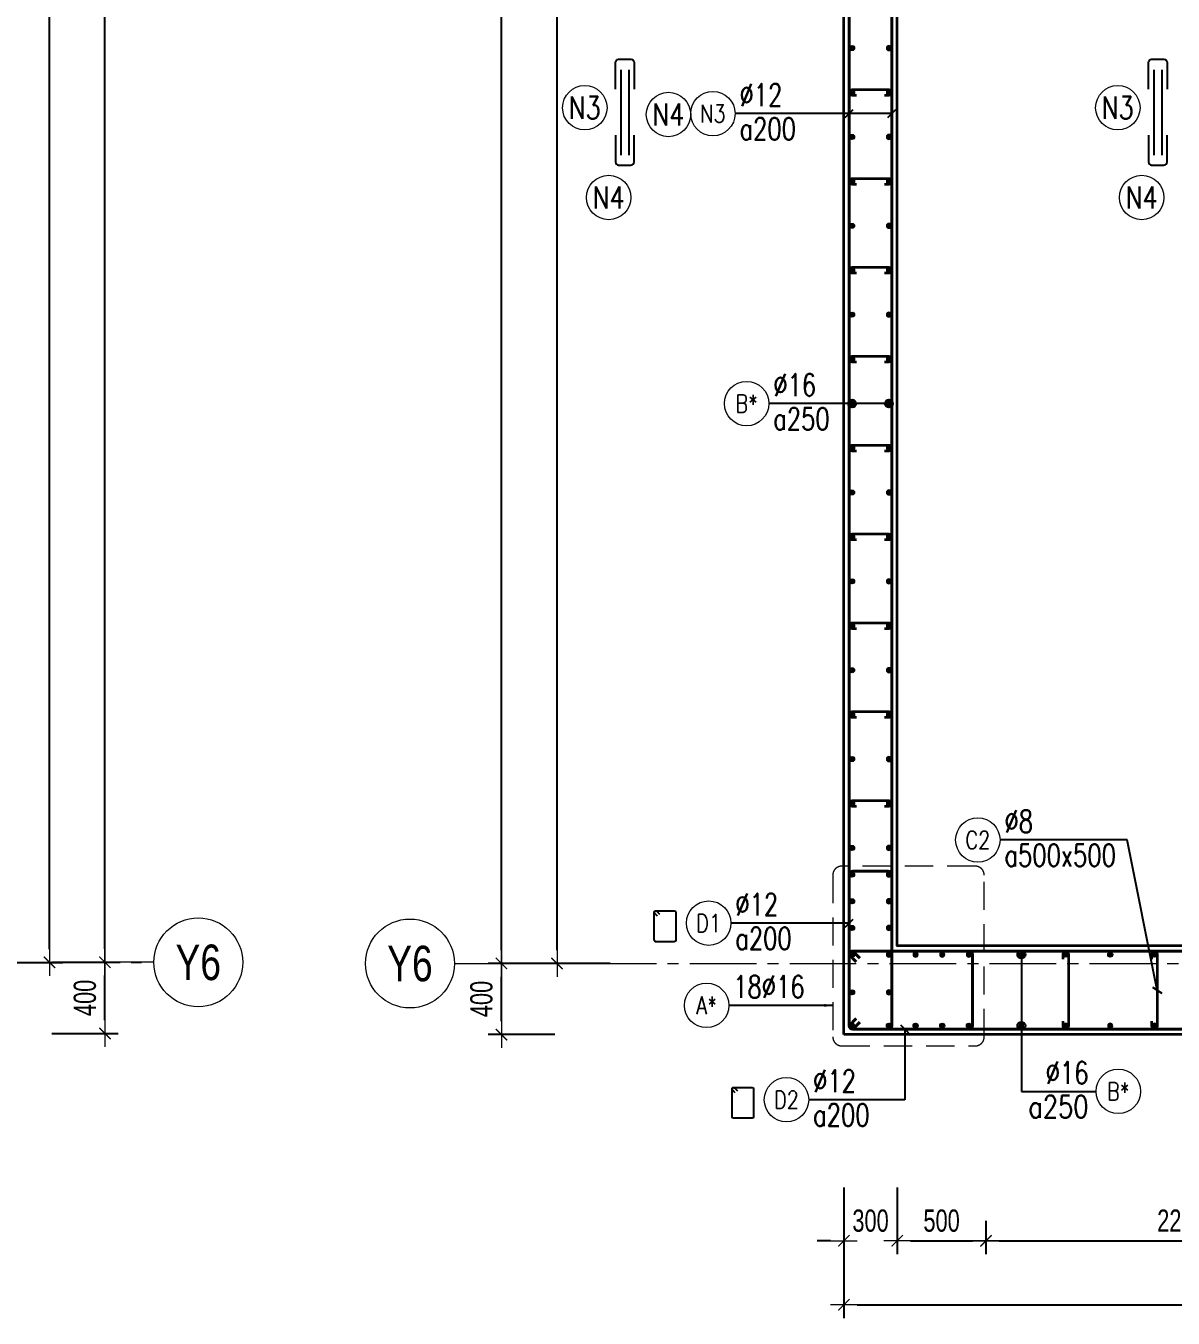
# Model space of a CAD drawing. Header units: millimetres. Extents: x 931337 to 1117500, y 19732 to 157199.
# Drawn here: x 1008097 to 1014555, y 134460 to 141731 of the extents above; entities that cross this region are included whole.
import ezdxf
from ezdxf.enums import TextEntityAlignment as Align

# ---------------------------------------------------------------- set-up
doc = ezdxf.new("R2010")
doc.units = ezdxf.units.MM
doc.header["$MEASUREMENT"] = 0
for name, pattern in [('HIDDEN', [9.525, 6.35, -3.175]), ('HIDDEN2', [4.7625, 3.175, -1.5875]), ('OF_Grid_1$0$CENTER2', [1.125, 0.75, -0.125, 0.125, -0.125])]:
    doc.linetypes.add(name, pattern=pattern)
doc.layers.get('0').update_dxf_attribs({"lineweight": 20})
doc.layers.get('Defpoints').update_dxf_attribs({"color": 151, "lineweight": 9})
doc.layers.add('Hidden', color=9, linetype='HIDDEN')
doc.layers.add('Ligature', color=1, linetype='Continuous')
for name, color, linetype, lineweight in [('KC-LEADER', 153, 'Continuous', 18), ('KC-THEP', 6, 'Continuous', 40), ('NDC_S_DIM', 1, 'Continuous', 15), ('NDC_S_HIDDEN', 8, 'HIDDEN2', 13), ('NDC_S_LEADER', 1, 'Continuous', 15), ('NDC_S_REBAR', 4, 'Continuous', 35), ('NDC_S_STIRRUP', 4, 'Continuous', 40), ('NDC_S_VN TEXT', 7, 'Continuous', 20), ('NDC_S_WALL', 6, 'Continuous', 35), ('OF_Grid_1$0$NDC_S_AXIS', 5, 'OF_Grid_1$0$CENTER2', 13), ('OF_Grid_1$0$NDC_S_SYMBOL', 1, 'Continuous', 15), ('OF_Grid_1$0$NDC_S_TEXT SYMBOL', 7, 'Continuous', 20)]:
    doc.layers.add(name, color=color, linetype=linetype, lineweight=lineweight)
doc.styles.add('NDC_ARIAL', font='arial.ttf', dxfattribs={"width": 0.85})
doc.styles.add('NDC_DIM', font='', dxfattribs={"width": 0.75})
doc.styles.add('NDC_EN TXT', font='romans.shx', dxfattribs={"width": 0.8})
doc.styles.add('OF_Grid_1$0$NDC_ANNO', font='', dxfattribs={"width": 0.8})
doc.styles.get('NDC_DIM').set_extended_font_data('Dotum')
doc.styles.get('OF_Grid_1$0$NDC_ANNO').set_extended_font_data('Dotum')
doc.dimstyles.new('NDC_1-50', dxfattribs={"dimscale": 50, "dimtxt": 2.5, "dimasz": 1, "dimexe": 1.5, "dimexo": 0, "dimgap": 0.8, "dimtad": 1, "dimdec": 0, "dimdsep": 46, "dimtxsty": 'NDC_ARIAL', "dimblk": 'DIMMARK', "dimcen": 49999.938995, "dimdle": 1.5, "dimclrd": 1, "dimclre": 1, "dimclrt": 3, "dimadec": 0, "dimazin": 0, "dimtfac": 1, "dimtdec": 0, "dimtix": 1, "dimtmove": 2, "dimatfit": 3, "dimfxl": 1, "dimarcsym": 0})
doc.dimstyles.new('NDC_dim_30', dxfattribs={"dimscale": 30, "dimtxt": 2.5, "dimasz": 1.5, "dimexe": 1.5, "dimexo": 2.5, "dimgap": 1, "dimtad": 1, "dimdec": 0, "dimzin": 0, "dimdsep": 46, "dimtxsty": 'NDC_DIM', "dimblk": 'DIMMARK', "dimcen": 0.09, "dimdle": 1.2, "dimclrd": 1, "dimclre": 1, "dimclrt": 3, "dimadec": 0, "dimazin": 0, "dimtfac": 1, "dimtdec": 0, "dimtix": 1, "dimtofl": 0, "dimtmove": 0, "dimatfit": 3, "dimfxl": 6, "dimfxlon": 1, "dimtolj": 1, "dimtzin": 0, "dimarcsym": 0})
doc.dimstyles.new('NDC_dim_50', dxfattribs={"dimscale": 50, "dimtxt": 2.5, "dimasz": 1.5, "dimexe": 1.5, "dimexo": 2.5, "dimgap": 1, "dimtad": 1, "dimdec": 0, "dimzin": 0, "dimdsep": 46, "dimtxsty": 'NDC_DIM', "dimblk": 'DIMMARK', "dimcen": 0.09, "dimdle": 1.2, "dimclrd": 1, "dimclre": 1, "dimclrt": 3, "dimadec": 0, "dimazin": 0, "dimtfac": 1, "dimtdec": 0, "dimtix": 1, "dimtofl": 0, "dimtmove": 0, "dimatfit": 3, "dimfxl": 6, "dimfxlon": 1, "dimtolj": 1, "dimtzin": 0, "dimarcsym": 0})

# ---------------------------------------------------------------- blocks, each defined once
blk = doc.blocks.new('DIMMARK')
at = {"layer": 'NDC_S_DIM', "color": 1}
blk.add_line((-1.5, 0), (1, 0), dxfattribs=at)
at = {"layer": 'NDC_S_DIM', "color": 2, "const_width": 0.1}
blk.add_lwpolyline([(-0.424, -0.424), (0.424, 0.424)], dxfattribs=at)
blk = doc.blocks.new('*D181')
at = {"layer": 'Defpoints', "color": 0, "transparency": 16777216}
for p in [(1006390.1, 148062.1), (1008230.1, 148062.1), (1006280.7, 136462.1)]:
    blk.add_point(p, dxfattribs=at)
at = {"layer": 'NDC_S_DIM', "color": 1, "lineweight": -2, "transparency": 16777216}
for p, q in [((1007930.1, 148062.1), (1008305.1, 148062.1)), ((1008230.1, 136537.1), (1008230.1, 147987.1)), ((1007930.1, 136462.1), (1008305.1, 136462.1))]:
    blk.add_line(p, q, dxfattribs=at)
at = {"layer": 'NDC_S_DIM', "color": 1, "lineweight": -2, "transparency": 16777216, "xscale": 75, "yscale": 75, "zscale": 75}
for p, rotation in [((1008230.1, 148062.1), 90), ((1008230.1, 136462.1), 270)]:
    blk.add_blockref('DIMMARK', p, dxfattribs=dict(at, rotation=rotation))
at = {"layer": 'NDC_S_DIM', "color": 3, "transparency": 16777216, "insert": (1008117.5, 142262.1), "char_height": 125, "attachment_point": 5, "rotation": 90, "style": 'NDC_DIM'}
blk.add_mtext('\\A1;11600', dxfattribs=at)
blk = doc.blocks.new('*D182')
at = {"layer": 'Defpoints', "color": 0, "ltscale": 200, "transparency": 16777216}
for p in [(1006905.4, 136462.3), (1008542.7, 136462.3), (1006937.1, 136062.1)]:
    blk.add_point(p, dxfattribs=at)
at = {"layer": 'NDC_S_DIM', "color": 1, "lineweight": -2, "ltscale": 200, "transparency": 16777216}
for p, q in [((1008242.7, 136462.3), (1008617.7, 136462.3)), ((1008542.7, 136137.1), (1008542.7, 136387.3)), ((1008242.7, 136062.1), (1008617.7, 136062.1))]:
    blk.add_line(p, q, dxfattribs=at)
at = {"layer": 'NDC_S_DIM', "color": 1, "lineweight": -2, "ltscale": 200, "transparency": 16777216, "xscale": 75, "yscale": 75, "zscale": 75}
for p, rotation in [((1008542.7, 136462.3), 90), ((1008542.7, 136062.1), 270)]:
    blk.add_blockref('DIMMARK', p, dxfattribs=dict(at, rotation=rotation))
at = {"layer": 'NDC_S_DIM', "color": 3, "ltscale": 200, "transparency": 16777216, "insert": (1008430.1, 136262.2), "char_height": 125, "attachment_point": 5, "rotation": 90, "style": 'NDC_DIM'}
blk.add_mtext('\\A1;400', dxfattribs=at)
blk = doc.blocks.new('*D183')
at = {"layer": 'Defpoints', "color": 0, "ltscale": 200, "transparency": 16777216}
for p in [(1006905.5, 148062.1), (1008542.7, 148062.1), (1006905.4, 136462.3)]:
    blk.add_point(p, dxfattribs=at)
at = {"layer": 'NDC_S_DIM', "color": 1, "lineweight": -2, "ltscale": 200, "transparency": 16777216}
for p, q in [((1008242.7, 148062.1), (1008617.7, 148062.1)), ((1008542.7, 136537.3), (1008542.7, 147987.1)), ((1008242.7, 136462.3), (1008617.7, 136462.3))]:
    blk.add_line(p, q, dxfattribs=at)
at = {"layer": 'NDC_S_DIM', "color": 1, "lineweight": -2, "ltscale": 200, "transparency": 16777216, "xscale": 75, "yscale": 75, "zscale": 75}
for p, rotation in [((1008542.7, 148062.1), 90), ((1008542.7, 136462.3), 270)]:
    blk.add_blockref('DIMMARK', p, dxfattribs=dict(at, rotation=rotation))
at = {"layer": 'NDC_S_DIM', "color": 3, "ltscale": 200, "transparency": 16777216, "insert": (1008430.1, 142262.2), "char_height": 125, "attachment_point": 5, "rotation": 90, "style": 'NDC_DIM'}
blk.add_mtext('\\A1;11600', dxfattribs=at)
blk = doc.blocks.new('*U88')
at = {"layer": 'OF_Grid_1$0$NDC_S_SYMBOL'}
blk.add_line((-5, 0), (-9, 0), dxfattribs=at)
blk.add_circle((0, 0), 5, dxfattribs=at)
at = {"layer": 'OF_Grid_1$0$NDC_S_TEXT SYMBOL', "color": 7, "style": 'OF_Grid_1$0$NDC_ANNO', "width": 0.8}
blk.add_attdef('GRID', text='', height=4, rotation=90, dxfattribs=at).set_placement((0, 0), align=Align.MIDDLE)
blk = doc.blocks.new('THEP')
at = {"layer": 'KC-LEADER', "color": 6}
blk.add_circle((0, 0), 14, dxfattribs=at)
at = {"layer": 'KC-THEP'}
for p, q in [((-14, 0), (14, 0)), ((9.9, 9.9), (-9.9, -9.9)), ((-9.9, 9.9), (9.9, -9.9)), ((0, 14), (0, -14))]:
    blk.add_line(p, q, dxfattribs=at)
blk = doc.blocks.new('*U205')
at = {"layer": 'KC-THEP', "rotation": 99.6685644363809}
blk.add_blockref('THEP', (-50, 223.5), dxfattribs=at)
at = {"layer": 'KC-THEP', "xscale": -1, "rotation": 80.33143556361907}
blk.add_blockref('THEP', (-50, 16.5), dxfattribs=at)
blk = doc.blocks.new('*U206')
at = {"layer": 'NDC_S_HIDDEN', "color": 0, "linetype": 'ByBlock', "lineweight": -2, "transparency": 16777216, "rotation": 90}
for p in [(-151449.4, 67419.4), (-151449.4, 67169.4), (-151449.4, 66919.4), (-151449.4, 66669.4), (-151449.4, 66419.4), (-151449.4, 66169.4), (-151449.4, 65919.4), (-151449.4, 65669.4), (-151449.4, 65419.4), (-151449.4, 65169.4), (-151449.4, 64919.4), (-151449.4, 64669.4), (-151449.4, 64419.4), (-151449.4, 64169.4), (-151449.4, 63919.4), (-151449.4, 63669.4), (-151449.4, 63419.4), (-151449.4, 63169.4), (-151449.4, 62919.4)]:
    blk.add_blockref('*U205', p, dxfattribs=at)
blk = doc.blocks.new('*U13')
blk.add_circle((-2.5, 0), 2.5)
at = {"layer": 'NDC_S_VN TEXT', "color": 3, "style": 'NDC_EN TXT', "width": 0.75}
blk.add_attdef('DK1', (0.5, 0.85), '', height=2.5, dxfattribs=at)
at = {"layer": 'NDC_S_VN TEXT', "color": 7, "style": 'NDC_EN TXT', "width": 0.8}
blk.add_attdef('SH2', text='', height=2, dxfattribs=at).set_placement((-2.5, 0), align=Align.MIDDLE)
blk = doc.blocks.new('*U11')
blk.add_circle((-2.5, 0), 2.5)
at = {"layer": 'NDC_S_VN TEXT', "color": 3, "style": 'NDC_EN TXT', "width": 0.75}
for tag, p in [('DK1', (0.5, 0.85)), ('KC1', (0.5, -2.97))]:
    blk.add_attdef(tag, p, '', height=2.5, dxfattribs=at)
at = {"layer": 'NDC_S_VN TEXT', "color": 7, "style": 'NDC_EN TXT', "width": 0.8}
blk.add_attdef('SH2', text='', height=2, dxfattribs=at).set_placement((-2.5, 0), align=Align.MIDDLE)
blk = doc.blocks.new('*U10')
blk.add_circle((2.5, 0), 2.5)
at = {"layer": 'NDC_S_VN TEXT', "color": 3, "style": 'NDC_EN TXT'}
for tag, width, p in [('DK2', 0.75, (-0.85, 0.85)), ('KC2', 0.8, (-0.85, -2.97))]:
    blk.add_attdef(tag, text='', height=2.5, dxfattribs=dict(at, width=width)).set_placement(p, align=Align.RIGHT)
at = {"layer": 'NDC_S_VN TEXT', "color": 7, "style": 'NDC_EN TXT', "width": 0.8}
blk.add_attdef('SH3', text='', height=2, dxfattribs=at).set_placement((2.5, 0), align=Align.MIDDLE)
blk = doc.blocks.new('*U12')
blk.add_circle((-2.5, 0), 2.5)
at = {"layer": 'NDC_S_VN TEXT', "color": 3, "style": 'NDC_EN TXT', "width": 0.75}
for tag, p in [('DK1', (0.5, 0.85)), ('KC1', (0.5, -2.97))]:
    blk.add_attdef(tag, p, '', height=2.5, dxfattribs=at)
at = {"layer": 'NDC_S_VN TEXT', "color": 7, "style": 'NDC_EN TXT', "width": 0.8}
blk.add_attdef('SH2', text='', height=2, dxfattribs=at).set_placement((-2.5, 0), align=Align.MIDDLE)
blk = doc.blocks.new('A$C7BC65A55')
at = {"layer": 'Ligature'}
for p, q in [((-15.2, 372, 0), (-15.2, 38.5, 0)), ((15.2, 372, 0), (15.2, 38.5, 0))]:
    blk.add_line(p, q, dxfattribs=at)
for points in [[(-36.2, 296.5), (-36.2, 400.9, -0.414214), (-24, 413.1), (24, 413.1, -0.414214), (36.2, 400.9), (36.2, 296.5)], [(-36.2, 116.5), (-36.2, 12.2, 0.414214), (-24, 0), (24, 0, 0.414214), (36.2, 12.2), (36.2, 116.5)]]:
    blk.add_lwpolyline(points, format="xyb", dxfattribs=at)
blk = doc.blocks.new('*D214')
at = {"layer": 'Defpoints', "color": 0, "transparency": 16777216}
for p in [(1013001.6, 136555.8), (1012701.6, 136055.8), (1013001.6, 134895.8)]:
    blk.add_point(p, dxfattribs=at)
at = {"layer": 'NDC_S_DIM', "color": 1, "lineweight": -2, "transparency": 16777216}
for p, q in [((1012701.6, 135195.8), (1012701.6, 134820.8)), ((1013001.6, 135195.8), (1013001.6, 134820.8)), ((1012626.6, 134895.8), (1012551.6, 134895.8)), ((1013076.6, 134895.8), (1013151.6, 134895.8))]:
    blk.add_line(p, q, dxfattribs=at)
at = {"layer": 'NDC_S_DIM', "color": 1, "lineweight": -2, "transparency": 16777216, "xscale": 75, "yscale": 75, "zscale": 75}
blk.add_blockref('DIMMARK', (1012701.6, 134895.8), dxfattribs=at)
at = {"layer": 'NDC_S_DIM', "color": 1, "lineweight": -2, "transparency": 16777216, "xscale": 75, "yscale": 75, "zscale": 75, "rotation": 180}
blk.add_blockref('DIMMARK', (1013001.6, 134895.8), dxfattribs=at)
at = {"layer": 'NDC_S_DIM', "color": 3, "transparency": 16777216, "insert": (1012851.6, 135008.4), "char_height": 125, "attachment_point": 5, "style": 'NDC_DIM'}
blk.add_mtext('\\A1;300', dxfattribs=at)
blk = doc.blocks.new('*D215')
at = {"layer": 'Defpoints', "color": 0, "transparency": 16777216}
for p in [(1013001.6, 136555.8), (1013501.4, 135132.6), (1013501.4, 134895.8)]:
    blk.add_point(p, dxfattribs=at)
at = {"layer": 'NDC_S_DIM', "color": 1, "lineweight": -2, "transparency": 16777216}
for p, q in [((1013001.6, 135195.8), (1013001.6, 134820.8)), ((1013501.4, 135007.6), (1013501.4, 134820.8)), ((1013076.6, 134895.8), (1013426.4, 134895.8))]:
    blk.add_line(p, q, dxfattribs=at)
at = {"layer": 'NDC_S_DIM', "color": 1, "lineweight": -2, "transparency": 16777216, "xscale": 75, "yscale": 75, "zscale": 75, "rotation": 180}
blk.add_blockref('DIMMARK', (1013001.6, 134895.8), dxfattribs=at)
at = {"layer": 'NDC_S_DIM', "color": 1, "lineweight": -2, "transparency": 16777216, "xscale": 75, "yscale": 75, "zscale": 75}
blk.add_blockref('DIMMARK', (1013501.4, 134895.8), dxfattribs=at)
at = {"layer": 'NDC_S_DIM', "color": 3, "transparency": 16777216, "insert": (1013251.5, 135008.4), "char_height": 125, "attachment_point": 5, "style": 'NDC_DIM'}
blk.add_mtext('\\A1;500', dxfattribs=at)
blk = doc.blocks.new('*D216')
at = {"layer": 'Defpoints', "color": 0, "transparency": 16777216}
for p in [(1015701.6, 136555.8), (1013501.4, 135132.6), (1015701.6, 134895.8)]:
    blk.add_point(p, dxfattribs=at)
at = {"layer": 'NDC_S_DIM', "color": 1, "lineweight": -2, "transparency": 16777216}
for p, q in [((1015701.6, 135195.8), (1015701.6, 134820.8)), ((1013501.4, 135007.6), (1013501.4, 134820.8)), ((1013576.4, 134895.8), (1015626.6, 134895.8))]:
    blk.add_line(p, q, dxfattribs=at)
at = {"layer": 'NDC_S_DIM', "color": 1, "lineweight": -2, "transparency": 16777216, "xscale": 75, "yscale": 75, "zscale": 75, "rotation": 180}
blk.add_blockref('DIMMARK', (1013501.4, 134895.8), dxfattribs=at)
at = {"layer": 'NDC_S_DIM', "color": 1, "lineweight": -2, "transparency": 16777216, "xscale": 75, "yscale": 75, "zscale": 75}
blk.add_blockref('DIMMARK', (1015701.6, 134895.8), dxfattribs=at)
at = {"layer": 'NDC_S_DIM', "color": 3, "transparency": 16777216, "insert": (1014601.5, 135008.4), "char_height": 125, "attachment_point": 5, "style": 'NDC_DIM'}
blk.add_mtext('\\A1;2200', dxfattribs=at)
blk = doc.blocks.new('*D221')
at = {"layer": 'Defpoints', "color": 0, "transparency": 16777216}
for p in [(1012701.6, 136055.8), (1019001.6, 136055.8), (1019001.6, 134535.5)]:
    blk.add_point(p, dxfattribs=at)
at = {"layer": 'NDC_S_DIM', "color": 1, "lineweight": -2, "transparency": 16777216}
for p, q in [((1012701.6, 134835.5), (1012701.6, 134460.5)), ((1019001.6, 134835.5), (1019001.6, 134460.5)), ((1012776.6, 134535.5), (1018926.6, 134535.5))]:
    blk.add_line(p, q, dxfattribs=at)
at = {"layer": 'NDC_S_DIM', "color": 1, "lineweight": -2, "transparency": 16777216, "xscale": 75, "yscale": 75, "zscale": 75, "rotation": 180}
blk.add_blockref('DIMMARK', (1012701.6, 134535.5), dxfattribs=at)
at = {"layer": 'NDC_S_DIM', "color": 1, "lineweight": -2, "transparency": 16777216, "xscale": 75, "yscale": 75, "zscale": 75}
blk.add_blockref('DIMMARK', (1019001.6, 134535.5), dxfattribs=at)
at = {"layer": 'NDC_S_DIM', "color": 3, "transparency": 16777216, "insert": (1015851.6, 134648.1), "char_height": 125, "attachment_point": 5, "style": 'NDC_DIM'}
blk.add_mtext('\\A1;6300', dxfattribs=at)
blk = doc.blocks.new('*D230')
at = {"layer": 'Defpoints', "color": 0, "transparency": 16777216}
for p in [(1011087, 148055.8), (1013330.9, 148055.8), (1013440.2, 136455.8)]:
    blk.add_point(p, dxfattribs=at)
at = {"layer": 'NDC_S_DIM', "color": 1, "lineweight": -2, "transparency": 16777216}
for p, q in [((1011387, 148055.8), (1011012, 148055.8)), ((1011087, 136530.8), (1011087, 147980.8)), ((1011387, 136455.8), (1011012, 136455.8))]:
    blk.add_line(p, q, dxfattribs=at)
at = {"layer": 'NDC_S_DIM', "color": 1, "lineweight": -2, "transparency": 16777216, "xscale": 75, "yscale": 75, "zscale": 75}
for p, rotation in [((1011087, 148055.8), 90), ((1011087, 136455.8), 270)]:
    blk.add_blockref('DIMMARK', p, dxfattribs=dict(at, rotation=rotation))
at = {"layer": 'NDC_S_DIM', "color": 3, "transparency": 16777216, "insert": (1010974.4, 142255.8), "char_height": 125, "attachment_point": 5, "rotation": 90, "style": 'NDC_DIM'}
blk.add_mtext('\\A1;11600', dxfattribs=at)
blk = doc.blocks.new('*U86')
at = {"layer": 'OF_Grid_1$0$NDC_S_SYMBOL'}
blk.add_line((5, 0), (9, 0), dxfattribs=at)
blk.add_circle((0, 0), 5, dxfattribs=at)
at = {"layer": 'OF_Grid_1$0$NDC_S_TEXT SYMBOL', "color": 7, "style": 'OF_Grid_1$0$NDC_ANNO', "width": 0.8}
blk.add_attdef('GRID', text='', height=4, rotation=270, dxfattribs=at).set_placement((0, 0), align=Align.MIDDLE)
blk = doc.blocks.new('*D207')
at = {"layer": 'Defpoints', "color": 0, "ltscale": 200, "transparency": 16777216}
for p in [(1010774.4, 136456), (1012815.6, 136456), (1012783.9, 136055.8)]:
    blk.add_point(p, dxfattribs=at)
at = {"layer": 'NDC_S_DIM', "color": 1, "lineweight": -2, "ltscale": 200, "transparency": 16777216}
for p, q in [((1011074.4, 136456), (1010699.4, 136456)), ((1010774.4, 136130.8), (1010774.4, 136381)), ((1011074.4, 136055.8), (1010699.4, 136055.8))]:
    blk.add_line(p, q, dxfattribs=at)
at = {"layer": 'NDC_S_DIM', "color": 1, "lineweight": -2, "ltscale": 200, "transparency": 16777216, "xscale": 75, "yscale": 75, "zscale": 75}
for p, rotation in [((1010774.4, 136456), 90), ((1010774.4, 136055.8), 270)]:
    blk.add_blockref('DIMMARK', p, dxfattribs=dict(at, rotation=rotation))
at = {"layer": 'NDC_S_DIM', "color": 3, "ltscale": 200, "transparency": 16777216, "insert": (1010661.8, 136255.9), "char_height": 125, "attachment_point": 5, "rotation": 90, "style": 'NDC_DIM'}
blk.add_mtext('\\A1;400', dxfattribs=at)
blk = doc.blocks.new('*D208')
at = {"layer": 'Defpoints', "color": 0, "ltscale": 200, "transparency": 16777216}
for p in [(1010774.4, 148055.8), (1012815.5, 148055.8), (1012815.6, 136456)]:
    blk.add_point(p, dxfattribs=at)
at = {"layer": 'NDC_S_DIM', "color": 1, "lineweight": -2, "ltscale": 200, "transparency": 16777216}
for p, q in [((1011074.4, 148055.8), (1010699.4, 148055.8)), ((1010774.4, 136531), (1010774.4, 147980.8)), ((1011074.4, 136456), (1010699.4, 136456))]:
    blk.add_line(p, q, dxfattribs=at)
at = {"layer": 'NDC_S_DIM', "color": 1, "lineweight": -2, "ltscale": 200, "transparency": 16777216, "xscale": 75, "yscale": 75, "zscale": 75}
for p, rotation in [((1010774.4, 148055.8), 90), ((1010774.4, 136456), 270)]:
    blk.add_blockref('DIMMARK', p, dxfattribs=dict(at, rotation=rotation))
at = {"layer": 'NDC_S_DIM', "color": 3, "ltscale": 200, "transparency": 16777216, "insert": (1010661.8, 142255.9), "char_height": 125, "attachment_point": 5, "rotation": 90, "style": 'NDC_DIM'}
blk.add_mtext('\\A1;11600', dxfattribs=at)

msp = doc.modelspace()

# ---------------------------------------------------------------- linework, layer by layer
for centre in [(1011243.31, 141270.103), (1011714.279, 141231.943), (1014243.31, 141270.103), (1011377.758, 140765.1), (1014377.758, 140765.1)]:
    msp.add_circle(centre, 125)
at = {"layer": 'Ligature'}
for points in [[(1011652.748, 136721.79), (1011636.783, 136737.756, -0.66817864), (1011642.556, 136751.694), (1011747.185, 136751.694, -0.41421356), (1011755.35, 136743.529), (1011755.35, 136586.422, -0.41421356), (1011747.185, 136578.257), (1011642.556, 136578.257, -0.41421356), (1011634.391, 136586.422), (1011634.391, 136743.529, -0.66817864), (1011648.329, 136749.303), (1011664.295, 136733.337)], [(1012090.561, 135728.189), (1012074.595, 135744.155, -0.66817864), (1012080.368, 135758.093), (1012184.997, 135758.093, -0.41421356), (1012193.162, 135749.928), (1012193.162, 135592.82, -0.41421356), (1012184.997, 135584.656), (1012080.368, 135584.656, -0.41421356), (1012072.203, 135592.82), (1012072.203, 135749.928, -0.66817864), (1012086.141, 135755.701), (1012102.107, 135739.736)]]:
    msp.add_lwpolyline(points, format="xyb", dxfattribs=at)
at = {"layer": 'NDC_S_HIDDEN', "ltscale": 50}
msp.add_lwpolyline([(1012689.24, 135992.35), (1013441.45, 135992.35, 0.41421356), (1013491.45, 136042.35), (1013491.45, 136953.294, 0.41421356), (1013441.45, 137003.294), (1012689.24, 137003.294, 0.41421356), (1012639.24, 136953.294), (1012639.24, 136042.35, 0.41421356)], format="xyb", close=True, dxfattribs=at)
at = {"layer": 'NDC_S_REBAR'}
for points in [[(1012930.122, 141340.75), (1012955.122, 141340.75, 1), (1012955.122, 141370.75), (1012748.098, 141370.75, 1), (1012748.098, 141340.75), (1012773.098, 141340.75)], [(1012930.122, 140840.75), (1012955.122, 140840.75, 1), (1012955.122, 140870.75), (1012748.098, 140870.75, 1), (1012748.098, 140840.75), (1012773.098, 140840.75)], [(1012930.122, 140340.75), (1012955.122, 140340.75, 1), (1012955.122, 140370.75), (1012748.098, 140370.75, 1), (1012748.098, 140340.75), (1012773.098, 140340.75)], [(1012930.122, 139840.75), (1012955.122, 139840.75, 1), (1012955.122, 139870.75), (1012748.098, 139870.75, 1), (1012748.098, 139840.75), (1012773.098, 139840.75)], [(1012930.122, 139340.75), (1012955.122, 139340.75, 1), (1012955.122, 139370.75), (1012748.098, 139370.75, 1), (1012748.098, 139340.75), (1012773.098, 139340.75)], [(1012930.122, 138840.75), (1012955.122, 138840.75, 1), (1012955.122, 138870.75), (1012748.098, 138870.75, 1), (1012748.098, 138840.75), (1012773.098, 138840.75)], [(1012930.122, 138340.75), (1012955.122, 138340.75, 1), (1012955.122, 138370.75), (1012748.098, 138370.75, 1), (1012748.098, 138340.75), (1012773.098, 138340.75)], [(1012930.122, 137840.75), (1012955.122, 137840.75, 1), (1012955.122, 137870.75), (1012748.098, 137870.75, 1), (1012748.098, 137840.75), (1012773.098, 137840.75)], [(1012930.122, 137340.75), (1012955.122, 137340.75, 1), (1012955.122, 137370.75), (1012748.098, 137370.75, 1), (1012748.098, 137340.75), (1012773.098, 137340.75)], [(1013935.406, 136480.75), (1013935.406, 136505.75, -1), (1013965.406, 136505.75), (1013965.406, 136105.75, -1), (1013935.406, 136105.75), (1013935.406, 136130.75)], [(1014435.406, 136480.75), (1014435.406, 136505.75, -1), (1014465.406, 136505.75), (1014465.406, 136105.75, -1), (1014435.406, 136105.75), (1014435.406, 136130.75)]]:
    msp.add_lwpolyline(points, format="xyb", dxfattribs=at)
at = {"layer": 'NDC_S_STIRRUP'}
for points in [[(1012771.61, 136145.75), (1012731.61, 136105.75, 0.41421356), (1012751.61, 136085.75), (1012951.61, 136085.75, 0.41421356), (1012971.61, 136105.75), (1012971.61, 148405.75, 0.41421356), (1012951.61, 148425.75), (1012751.61, 148425.75, 0.41421356), (1012731.61, 148405.75), (1012731.61, 136105.75, 0.41421356), (1012751.61, 136085.75), (1012791.61, 136125.75)], [(1012771.61, 136145.75), (1012731.61, 136105.75, 0.41421356), (1012751.61, 136085.75), (1012951.61, 136085.75, 0.41421356), (1012971.61, 136105.75), (1012971.61, 136954.361, 0.41421356), (1012951.61, 136974.361), (1012751.61, 136974.361, 0.41421356), (1012731.61, 136954.361), (1012731.61, 136105.75, 0.41421356), (1012751.61, 136085.75), (1012791.61, 136125.75)], [(1018911.61, 136485.75), (1018951.61, 136525.75, -0.41421356), (1018971.61, 136505.75), (1018971.61, 136105.75, -0.41421356), (1018951.61, 136085.75), (1012751.61, 136085.75, -0.41421356), (1012731.61, 136105.75), (1012731.61, 136505.75, -0.41421356), (1012751.61, 136525.75), (1018951.61, 136525.75, -0.41421356), (1018971.61, 136505.75), (1018931.61, 136465.75)], [(1012791.61, 136485.75), (1012751.61, 136525.75, 0.41421356), (1012731.61, 136505.75), (1012731.61, 136105.75, 0.41421356), (1012751.61, 136085.75), (1013405.122, 136085.75, 0.41421356), (1013425.122, 136105.75), (1013425.122, 136505.75, 0.41421356), (1013405.122, 136525.75), (1012751.61, 136525.75, 0.41421356), (1012731.61, 136505.75), (1012771.61, 136465.75)]]:
    msp.add_lwpolyline(points, format="xyb", dxfattribs=at)
at = {"layer": 'NDC_S_WALL'}
for points in [[(1012701.61, 136055.75), (1012701.61, 148455.75), (1019001.61, 148455.75), (1019001.61, 136055.75)], [(1015701.61, 136555.75), (1013001.61, 136555.75), (1013001.61, 147955.75), (1015701.61, 147955.75)]]:
    msp.add_lwpolyline(points, close=True, dxfattribs=at)
at = {"layer": 'OF_Grid_1$0$NDC_S_AXIS', "ltscale": 500}
for p, q in [((990127.702, 136462.085), (1008748.29, 136462.085)), ((1010709.127, 136455.75), (1020730.515, 136455.75))]:
    msp.add_line(p, q, dxfattribs=at)

# ---------------------------------------------------------------- block references
at = {"layer": 'Hidden', "xscale": 1.44, "yscale": 1.44, "zscale": 1.44}
for p in [(1011468.39, 140947.823, 0.03), (1014468.39, 140947.823, 0.03)]:
    msp.add_blockref('A$C7BC65A55', p, dxfattribs=at)
at = {"layer": 'KC-THEP'}
for p, rotation in [((1012748.098, 136955.75), 189.6685644363809), ((1012748.098, 136805.75), 189.6685644363809), ((1012748.098, 136655.75), 189.6685644363809), ((1012748.098, 136505.75), 189.6685644363809), ((1013700.406, 136505.75), 189.6685644363809), ((1013950.406, 136505.75), 189.6685644363809), ((1014200.406, 136505.75), 189.6685644363809), ((1014450.406, 136505.75), 189.6685644363809), ((1012748.098, 136293.625), 189.6685644363809), ((1012955.122, 136105.75), 9.66856443638095), ((1013105.122, 136105.75), 9.66856443638095), ((1013255.122, 136105.75), 9.66856443638095), ((1013405.122, 136105.75), 9.66856443638095)]:
    msp.add_blockref('THEP', p, dxfattribs=dict(at, rotation=rotation))
at = {"layer": 'KC-THEP', "xscale": -1}
for p, rotation in [((1012955.122, 136955.75), 170.331435563619), ((1012955.122, 136805.75), 170.331435563619), ((1012955.122, 136655.75), 170.331435563619), ((1012955.122, 136505.75), 170.331435563619), ((1013105.122, 136505.75), 170.331435563619), ((1013255.122, 136505.75), 170.331435563619), ((1013405.122, 136505.75), 170.331435563619), ((1012955.122, 136293.625), 170.331435563619), ((1012748.098, 136105.75), 350.3314355636191), ((1013700.406, 136105.75), 350.3314355636191), ((1013950.406, 136105.75), 350.3314355636191), ((1014200.406, 136105.75), 350.3314355636191), ((1014450.406, 136105.75), 350.3314355636191)]:
    msp.add_blockref('THEP', p, dxfattribs=dict(at, rotation=rotation))
at = {"layer": 'NDC_S_HIDDEN', "xscale": -1}
msp.add_blockref('*U206', (861282.171, 74236.303), dxfattribs=at)
at = {"layer": 'NDC_S_VN TEXT', "xscale": 50, "yscale": 50, "zscale": 50}
for name, p, values in [('*U11', (1012089.222, 141237.112), {'SH2': 'N3', 'DK1': '%%C12', 'KC1': 'a200'}), ('*U11', (1012279.151, 139605.75), {'SH2': 'B*', 'DK1': '%%C16', 'KC1': 'a250'}), ('*U12', (1013580.569, 137150.525), {'SH2': 'C2', 'DK1': '%%c8', 'KC1': 'a500x500'}), ('*U11', (1012065.673, 136682.791), {'SH2': 'D1', 'DK1': '%%C12', 'KC1': 'a200'}), ('*U13', (1012053.869, 136219.901), {'SH2': 'A*', 'DK1': '18%%C16'}), ('*U10', (1014121.018, 135736.038), {'SH3': 'B*', 'DK2': '%%C16', 'KC2': 'a250'}), ('*U11', (1012503.485, 135689.19), {'SH2': 'D2', 'DK1': '%%C12', 'KC1': 'a200'})]:
    msp.add_blockref(name, p, dxfattribs=at).add_auto_attribs(values)
at = {"layer": 'OF_Grid_1$0$NDC_S_AXIS'}
ref = msp.add_blockref('*U88', (1009067.731, 136462.339), dxfattribs=dict(at, xscale=50, yscale=50, zscale=50))
ref.add_attrib('GRID', 'Y6', dxfattribs={"layer": 'OF_Grid_1$0$NDC_S_TEXT SYMBOL', "color": 7, "height": 200, "style": 'OF_Grid_1$0$NDC_ANNO', "width": 0.8}).set_placement((1009067.731, 136462.339), align=Align.MIDDLE)
ref = msp.add_blockref('*U86', (1010259.127, 136455.75), dxfattribs=dict(at, xscale=50, yscale=50, zscale=50))
ref.add_attrib('GRID', 'Y6', dxfattribs={"layer": 'OF_Grid_1$0$NDC_S_TEXT SYMBOL', "color": 7, "height": 200, "style": 'OF_Grid_1$0$NDC_ANNO', "width": 0.8}).set_placement((1010259.127, 136455.75), align=Align.MIDDLE)

# ---------------------------------------------------------------- texts
at = {"layer": 'NDC_S_VN TEXT', "color": 7, "style": 'NDC_EN TXT', "width": 0.8}
for tag, p in [('N3', (1011243.31, 141270.103)), ('N4', (1011714.279, 141231.943)), ('N3', (1014243.31, 141270.103)), ('N4', (1011377.758, 140765.1)), ('N4', (1014377.758, 140765.1))]:
    msp.add_attdef(tag, text='3', height=125, dxfattribs=at).set_placement(p, align=Align.MIDDLE)

# ---------------------------------------------------------------- dimensions: what is measured, and where the dimension line sits
at = {"layer": 'NDC_S_DIM'}
for base, p1, p2, picture, middle in [((1008230.135, 148062.085), (1006280.748, 136462.085), (1006390.081, 148062.085), '*D181', (1008117.55, 142262.085)), ((1011087.026, 148055.75), (1013440.247, 136455.75), (1013330.914, 148055.75), '*D230', (1010974.441, 142255.75))]:
    dim = msp.add_linear_dim(base=base, p1=p1, p2=p2, angle=90, dimstyle='NDC_dim_50', override={"dimtmove": 1}, dxfattribs=at)
    dim.commit()
    dim.dimension.update_dxf_attribs({"geometry": picture, "text_midpoint": middle})
at = {"layer": 'NDC_S_DIM', "ltscale": 200}
for base, p1, p2, picture, middle in [((1008542.731, 148062.085), (1006905.4, 136462.339), (1006905.498, 148062.085), '*D183', (1008430.146, 142262.212)), ((1010774.43, 148055.75), (1012815.595, 136456.004), (1012815.497, 148055.75), '*D208', (1010661.845, 142255.877))]:
    dim = msp.add_linear_dim(base=base, p1=p1, p2=p2, angle=90, dimstyle='NDC_dim_50', override={"dimtmove": 1}, dxfattribs=at)
    dim.commit()
    dim.dimension.update_dxf_attribs({"geometry": picture, "text_midpoint": middle})
for base, p1, p2, picture, middle in [((1008542.731, 136462.339), (1006937.094, 136062.085), (1006905.4, 136462.339), '*D182', (1008430.146, 136262.212)), ((1010774.43, 136456.004), (1012783.901, 136055.75), (1012815.595, 136456.004), '*D207', (1010661.845, 136255.877))]:
    dim = msp.add_linear_dim(base=base, p1=p1, p2=p2, angle=90, dimstyle='NDC_dim_50', dxfattribs=at)
    dim.commit()
    dim.dimension.update_dxf_attribs({"geometry": picture, "text_midpoint": middle})
at = {"layer": 'NDC_S_DIM'}
for base, p2, picture, middle in [((1013001.61, 134895.792), (1013001.61, 136555.75), '*D214', (1012851.61, 135008.377)), ((1019001.61, 134535.478), (1019001.61, 136055.75), '*D221', (1015851.61, 134648.062))]:
    dim = msp.add_linear_dim(base=base, p1=(1012701.61, 136055.75), p2=p2, dimstyle='NDC_dim_50', dxfattribs=at)
    dim.commit()
    dim.dimension.update_dxf_attribs({"geometry": picture, "text_midpoint": middle})
for base, p1, p2, picture, middle in [((1013501.404, 134895.792), (1013001.61, 136555.75), (1013501.404, 135132.575), '*D215', (1013251.507, 135008.377)), ((1015701.61, 134895.792), (1013501.404, 135132.575), (1015701.61, 136555.75), '*D216', (1014601.507, 135008.377))]:
    dim = msp.add_linear_dim(base=base, p1=p1, p2=p2, dimstyle='NDC_dim_50', override={"dimtmove": 1}, dxfattribs=at)
    dim.commit()
    dim.dimension.update_dxf_attribs({"geometry": picture, "text_midpoint": middle})

# ---------------------------------------------------------------- leaders
at = {"layer": 'NDC_S_LEADER'}
for points, override in [([(1012971.61, 141236.93), (1012089.222, 141236.93)], {"dimtad": 0, "dimldrblk": 'Oblique'}), ([(1012731.61, 141236.93), (1012089.222, 141236.93)], {"dimtad": 0, "dimldrblk": 'Oblique'}), ([(1012955.122, 139605.75), (1012279.151, 139605.75)], {"dimtad": 0, "dimldrblk": 'Origin'}), ([(1012748.098, 139605.75), (1012279.151, 139605.75)], {"dimtad": 0, "dimldrblk": 'Origin'}), ([(1014465.406, 136305.75), (1014295.888, 137150.524), (1013580.569, 137150.524)], {"dimtad": 0, "dimldrblk": 'Oblique'}), ([(1012731.61, 136682.791), (1012063.598, 136682.791)], {"dimtad": 0, "dimldrblk": 'Oblique'}), ([(1013700.406, 136505.75), (1013700.406, 135735.857), (1014121.018, 135735.857)], {"dimgap": 1, "dimtad": 0, "dimldrblk": 'Origin'}), ([(1013045.076, 136085.75), (1013045.076, 135689.19), (1012503.485, 135689.19)], {"dimgap": 1, "dimtad": 0, "dimldrblk": 'Oblique'}), ([(1013700.406, 136105.75), (1013700.406, 135735.857), (1014121.018, 135735.857)], {"dimgap": 1, "dimtad": 0, "dimldrblk": 'Origin'})]:
    msp.add_leader(points, dimstyle='NDC_dim_30', override=override, dxfattribs=at)
msp.add_leader([(1012641.998, 136219.901), (1012053.869, 136219.901)], dimstyle='NDC_1-50', dxfattribs=at)

doc.saveas('drawing.dxf')
